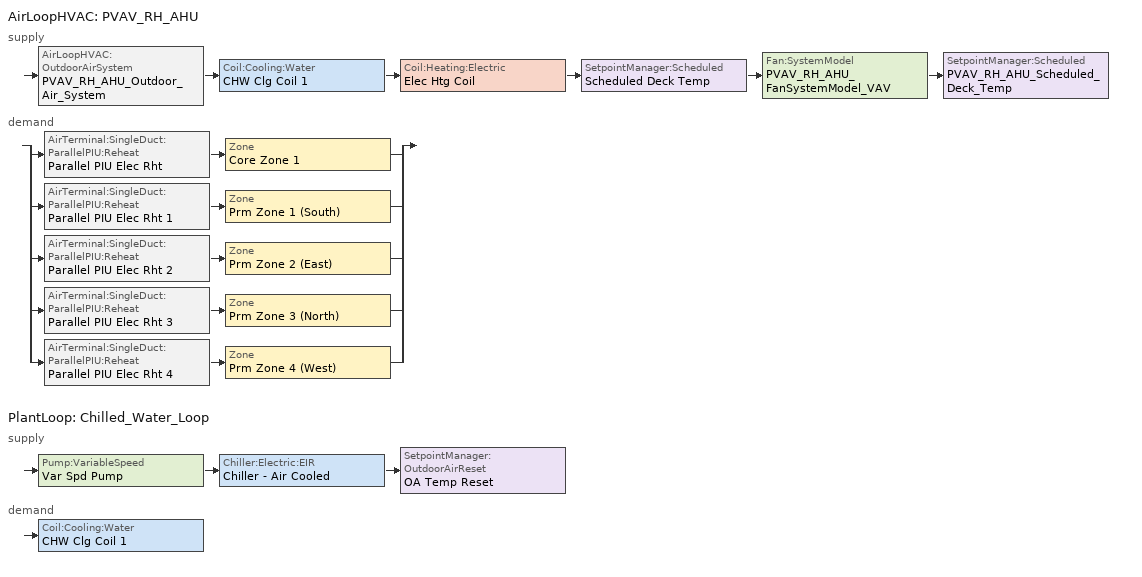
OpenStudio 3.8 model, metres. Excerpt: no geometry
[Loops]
AirLoopHVAC 'PVAV_RH_AHU'
 supply: AirLoopHVAC:OutdoorAirSystem 'PVAV_RH_AHU_Outdoor_Air_System' > Coil:Cooling:Water 'CHW Clg Coil 1' > Coil:Heating:Electric 'Elec Htg Coil' > SetpointManager:Scheduled 'Scheduled Deck Temp' > Fan:SystemModel 'PVAV_RH_AHU_FanSystemModel_VAV' > SetpointManager:Scheduled 'PVAV_RH_AHU_Scheduled_Deck_Temp'
 demand: split
  | AirTerminal:SingleDuct:ParallelPIU:Reheat 'Parallel PIU Elec Rht' > Zone 'Core Zone 1'
  | AirTerminal:SingleDuct:ParallelPIU:Reheat 'Parallel PIU Elec Rht 1' > Zone 'Prm Zone 1 (South)'
  | AirTerminal:SingleDuct:ParallelPIU:Reheat 'Parallel PIU Elec Rht 2' > Zone 'Prm Zone 2 (East)'
  | AirTerminal:SingleDuct:ParallelPIU:Reheat 'Parallel PIU Elec Rht 3' > Zone 'Prm Zone 3 (North)'
  | AirTerminal:SingleDuct:ParallelPIU:Reheat 'Parallel PIU Elec Rht 4' > Zone 'Prm Zone 4 (West)'
PlantLoop 'Chilled_Water_Loop'
 supply: Pump:VariableSpeed 'Var Spd Pump' > Chiller:Electric:EIR 'Chiller - Air Cooled' > SetpointManager:OutdoorAirReset 'OA Temp Reset'
 demand: Coil:Cooling:Water 'CHW Clg Coil 1'
[Sizing:Zone] Zone Cooling Design Supply Air Temperature Input Method=SupplyAirTemperature; Zone Cooling Design Supply Air Temperature {C}=12.8; Zone Heating Design Supply Air Temperature Input Method=SupplyAirTemperature; Zone Heating Design Supply Air Temperature {C}=32.2222; Zone Heating Design Supply Air Temperature Difference {deltaC}=11.11; Zone Cooling Design Supply Air Humidity Ratio {kg-H2O/kg-air}=0.0085; Zone Heating Design Supply Air Humidity Ratio {kg-H2O/kg-air}=0.008; Cooling Design Air Flow Method=DesignDay; Heating Design Air Flow Method=DesignDayWithLimit; Heating Maximum Air Flow per Zone Floor Area {m3/s-m2}=0; Heating Maximum Air Flow {m3/s}=0; Heating Maximum Air Flow Fraction=0.5; Account for Dedicated Outdoor Air System=No; Dedicated Outdoor Air Low Setpoint Temperature for Design {C}=autosize; Dedicated Outdoor Air High Setpoint Temperature for Design {C}=autosize; Zone Load Sizing Method=Sensible Load Only No Latent Load; Zone Latent Cooling Design Supply Air Humidity Ratio Input Method=HumidityRatioDifference; Zone Cooling Design Supply Air Humidity Ratio Difference {kgWater/kgDryAir}=0.005; Zone Latent Heating Design Supply Air Humidity Ratio Input Method=HumidityRatioDifference; Zone Humidification Design Supply Air Humidity Ratio Difference {kgWater/kgDryAir}=0.005; Design Zone Air Distribution Effectiveness in Cooling Mode=0.8; Design Zone Air Distribution Effectiveness in Heating Mode=0.8; Design Minimum Zone Ventilation Efficiency=0
Name | Zone Cooling Design Supply Air Temperature Difference {deltaC}
Prm Zone 4 (West); Prm Zone 1 (South); Prm Zone 2 (East); Prm Zone 3 (North) | 11.1111
Core Zone 1 | 8.33333
[Zone equipment]
Prm Zone 4 (West): Parallel PIU Elec Rht 4
Core Zone 1: Parallel PIU Elec Rht
Prm Zone 1 (South): Parallel PIU Elec Rht 1
Prm Zone 2 (East): Parallel PIU Elec Rht 2
Prm Zone 3 (North): Parallel PIU Elec Rht 3
[Fan:SystemModel]
PVAV_RH_AHU_FanSystemModel_VAV: Availability Schedule=Always On Discrete hvac_library; Design Maximum Air Flow Rate {m3/s}=4.71947; Speed Control Method=Continuous; Electric Power Minimum Flow Rate Fraction=0; Design Pressure Rise {Pa}=1017.592; Motor Efficiency=0.93; Motor In Air Stream Fraction=1; Design Electric Power Consumption {W}=10000; Design Power Sizing Method=TotalEfficiencyAndPressure; Electric Power Per Unit Flow Rate {W/(m3/s)}=840; Electric Power Per Unit Flow Rate Per Unit Pressure {W-s/m3-Pa}=1.66667; Fan Total Efficiency=0.6045; Electric Power Function of Flow Fraction Curve=VAV Fan Curve; Motor Loss Radiative Fraction=0
[AirLoopHVAC]
PVAV_RH_AHU: Availability Schedule=Perimeter_bot_ZN_2 OA Schedule; Design Supply Air Flow Rate {m3/s}=4.71947; Design Return Air Flow Fraction of Supply Air Flow=1
[Sizing:System]
PVAV_RH_AHU: Type of Load to Size On=Sensible; Design Outdoor Air Flow Rate {m3/s}=Autosize; Central Heating Maximum System Air Flow Ratio=1; Preheat Design Temperature {C}=7; Preheat Design Humidity Ratio {kg-H2O/kg-Air}=0.008; Precool Design Temperature {C}=12.8; Precool Design Humidity Ratio {kg-H2O/kg-Air}=0.008; Central Cooling Design Supply Air Temperature {C}=12.8; Central Heating Design Supply Air Temperature {C}=40; Sizing Option=Coincident; 100% Outdoor Air in Cooling=No; 100% Outdoor Air in Heating=No; Central Cooling Design Supply Air Humidity Ratio {kg-H2O/kg-Air}=0.0085; Central Heating Design Supply Air Humidity Ratio {kg-H2O/kg-Air}=0.008; Cooling Design Air Flow Method=DesignDay; Cooling Design Air Flow Rate {m3/s}=0; Heating Design Air Flow Method=DesignDay; Heating Design Air Flow Rate {m3/s}=0; System Outdoor Air Method=Standard62.1VentilationRateProcedure; Zone Maximum Outdoor Air Fraction=1; Cooling Supply Air Flow Rate Per Floor Area {m3/s-m2}=0.00996765; Cooling Fraction of Autosized Cooling Supply Air Flow Rate=1; Cooling Supply Air Flow Rate Per Unit Cooling Capacity {m3/s-W}=3.94755e-05; Heating Supply Air Flow Rate Per Floor Area {m3/s-m2}=0.00996765; Heating Fraction of Autosized Heating Supply Air Flow Rate=1; Heating Fraction of Autosized Cooling Supply Air Flow Rate=1; Heating Supply Air Flow Rate Per Unit Heating Capacity {m3/s-W}=3.15882e-05; Cooling Design Capacity Method=CoolingDesignCapacity; Cooling Design Capacity {W}=autosize; Cooling Design Capacity Per Floor Area {W/m2}=234.7; Fraction of Autosized Cooling Design Capacity=1; Heating Design Capacity Method=HeatingDesignCapacity; Heating Design Capacity {W}=autosize; Heating Design Capacity Per Floor Area {W/m2}=157; Fraction of Autosized Heating Design Capacity=1; Central Cooling Capacity Control Method=OnOff; Occupant Diversity=Autosize
[AirLoopHVAC:OutdoorAirSystem]
PVAV_RH_AHU_Outdoor_Air_System: Controller=Controller Outdoor Air 5
[Controller:OutdoorAir]
Controller Outdoor Air 5: Minimum Outdoor Air Flow Rate {m3/s}=0.08; Maximum Outdoor Air Flow Rate {m3/s}=Autosize; Economizer Control Type=DifferentialDryBulb; Economizer Control Action Type=ModulateFlow; Economizer Maximum Limit Dry-Bulb Temperature {C}=28; Economizer Maximum Limit Enthalpy {J/kg}=64000; Economizer Minimum Limit Dry-Bulb Temperature {C}=-100; Lockout Type=NoLockout; Minimum Limit Type=FixedMinimum; Controller Mechanical Ventilation=Controller Mechanical Ventilation 5; High Humidity Control=No; Heat Recovery Bypass Control Type=BypassWhenWithinEconomizerLimits; Economizer Operation Staging=InterlockedWithMechanicalCooling
[Controller:MechanicalVentilation]
Controller Mechanical Ventilation 5: Availability Schedule=Always On Discrete; System Outdoor Air Method=Standard62.1VentilationRateProcedure
[SetpointManager:Scheduled] Control Variable=Temperature
Name | Schedule
PVAV_RH_AHU_Scheduled_Deck_Temp | SCHEDULED_Reheat_Temp
Scheduled Deck Temp | Preheat_Coil_LAT
[AirTerminal:SingleDuct:ParallelPIU:Reheat] Availability Schedule=Always On Discrete hvac_library; Maximum Primary Air Flow Rate {m3/s}=0.943895; Maximum Secondary Air Flow Rate {m3/s}=2.83168; Minimum Primary Air Flow Fraction=0.15; Fan On Flow Fraction=Autosize; Maximum Hot Water or Steam Flow Rate {m3/s}=Autosize; Minimum Hot Water or Steam Flow Rate {m3/s}=0; Convergence Tolerance=0.001
Name | Fan | Reheat Coil
Parallel PIU Elec Rht | Parallel PIU Elec Rht Fan | Parallel PIU Elec Rht Coil
Parallel PIU Elec Rht 1 | Parallel PIU Elec Rht Fan 1 | Parallel PIU Elec Rht Coil 1
Parallel PIU Elec Rht 2 | Parallel PIU Elec Rht Fan 2 | Parallel PIU Elec Rht Coil 2
Parallel PIU Elec Rht 3 | Parallel PIU Elec Rht Fan 3 | Parallel PIU Elec Rht Coil 3
Parallel PIU Elec Rht 4 | Parallel PIU Elec Rht Fan 4 | Parallel PIU Elec Rht Coil 4
[Coil:Heating:Electric] Availability Schedule=Always On Discrete hvac_library
Name | Nominal Capacity {W}
Parallel PIU Elec Rht Coil; Parallel PIU Elec Rht Coil 1; Parallel PIU Elec Rht Coil 2; Parallel PIU Elec Rht Coil 3; Parallel PIU Elec Rht Coil 4 | 8792
Elec Htg Coil | 150000
[Fan:ConstantVolume] Availability Schedule=Perimeter_Space_1_Occupant_Sch; Maximum Flow Rate {m3/s}=2.83168
Parallel PIU Elec Rht Fan; Parallel PIU Elec Rht Fan 1; Parallel PIU Elec Rht Fan 2; Parallel PIU Elec Rht Fan 3; Parallel PIU Elec Rht Fan 4
[PlantLoop]
Chilled_Water_Loop: Glycol Concentration=0; Minimum Loop Flow Rate {m3/s}=1.57725e-05; Plant Loop Volume {m3}=Autocalculate; Load Distribution Scheme=Optimal
[Sizing:Plant]
Chilled_Water_Loop: Loop Type=Cooling; Design Loop Exit Temperature {C}=6.66667; Loop Design Temperature Difference {deltaC}=6.66667; Sizing Option=NonCoincident; Zone Timesteps in Averaging Window=1; Coincident Sizing Factor Mode=None
[Chiller:Electric:EIR]
Chiller - Air Cooled: Reference Capacity {W}=87921.3; Reference COP {W/W}=4.1; Reference Chilled Water Flow Rate {m3/s}=Autosize; Cooling Capacity Function of Temperature Curve=OS:Curve:Biquadratic 3; Electric Input to Cooling Output Ratio Function of Temperature Curve=OS:Curve:Biquadratic 4; Electric Input to Cooling Output Ratio Function of Part Load Ratio Curve=OS:Curve:Quadratic 4; Minimum Part Load Ratio=0.2; Condenser Type=AirCooled; Design Heat Recovery Water Flow Rate {m3/s}=Autosize; Sizing Factor=1; Basin Heater Capacity {W/K}=0; Basin Heater Setpoint Temperature {C}=10; Condenser Heat Recovery Relative Capacity Fraction=1
[Pump:VariableSpeed]
Var Spd Pump: Rated Flow Rate {m3/s}=0.00378541; Rated Power Consumption {W}=1320; Skin Loss Radiative Fraction=0.5; Design Power Sizing Method=PowerPerFlowPerPressure; Design Electric Power per Unit Flow Rate {W/(m3/s)}=348707; Design Shaft Power per Unit Flow Rate per Unit Head {W-s/m3-Pa}=1.28205; Design Minimum Flow Rate Fraction=0
[SetpointManager:OutdoorAirReset]
OA Temp Reset: Control Variable=Temperature; Setpoint at Outdoor Low Temperature {C}=12.2222; Outdoor Low Temperature {C}=15.5556; Setpoint at Outdoor High Temperature {C}=6.66667; Outdoor High Temperature {C}=26.6667
[Coil:Cooling:Water]
CHW Clg Coil 1: Availability Schedule=Always On Discrete hvac_library; Design Water Flow Rate {m3/s}=0.00315451; Design Air Flow Rate {m3/s}=4.71947; Design Inlet Water Temperature {C}=6.66667; Design Inlet Air Temperature {C}=28.1389; Design Outlet Air Temperature {C}=12.7778; Design Inlet Air Humidity Ratio {kg-H2O/kg-air}=0.008616; Design Outlet Air Humidity Ratio {kg-H2O/kg-air}=0.00779705
[Controller:WaterCoil]
Controller Water Coil 2: Water Coil=CHW Clg Coil 1; Action=Reverse
[Schedule:Compact]
Perimeter_Space_1_Occupant_Sch: Through: 12/31, For: Weekdays, Until: 06:00, 0, Until: 07:00, 0.1, Until: 08:00, 0.2, Until: 10:00, 0.95, Until: 11:00, 0.975703, Until: 12:00, 0.95, Until: 13:00, 0.513528, Until: 14:00, 0.95, Until: 15:00, 0.975703, Until: 17:00, 0.95, Until: 18:00, 0.3, Until: 22:00, 0.1, Until: 23:00, 0.05, Until: 24:00, 0.05, For: Saturday, Until: 06:00, 0, Until: 07:00, 0.1, Until: 08:00, 0.1, Until: 10:00, 0.3, Until: 11:00, 0.308117, Until: 12:00, 0.3, Until: 13:00, 0.102706, Until: 14:00, 0.1, Until: 15:00, 0.102706, Until: 17:00, 0.1, Until: 18:00, 0.05, Until: 19:00, 0.05, Until: 24:00, 0, For: SummerDesignDay, Until: 06:00, 1e-9, Until: 22:00, 1, Until: 24:00, 0.05, For: WinterDesignDay, Until: 24:00, 0, For:Sunday Holidays AllOtherDays, Until: 06:00, 0, Until: 18:00, 0.05, Until: 24:00, 0
Perimeter_bot_ZN_2 OA Schedule: Through: 12/31, For: Weekdays SummerDesignDay, Until: 06:00, 0, Until: 22:00, 1, Until: 24:00, 0, For: Saturday WinterDesignDay, Until: 06:00, 0, Until: 18:00, 1, Until: 24:00, 0, For: AllOtherDays, Until: 24:00, 0
[Curve:Quadratic]
OS:Curve:Quadratic 4: Coefficient1 Constant=1.68531; Coefficient2 x=-0.999344; Coefficient3 x**2=0.314032; Minimum Value of x {BasedOnField A2}=0; Maximum Value of x {BasedOnField A2}=1.2
[Schedule:Constant] Value=1
Always On Discrete; Always On Discrete hvac_library
[Curve:Quartic]
VAV Fan Curve: Coefficient1 Constant=0.0407599; Coefficient2 x=0.088045; Coefficient3 x**2=-0.0729261; Coefficient4 x**3=0.94374; Coefficient5 x**4=0; Minimum Value of x=0; Maximum Value of x=1; Minimum Curve Output=0; Maximum Curve Output=1; Input Unit Type for X=Dimensionless; Output Unit Type=Dimensionless
[Curve:Biquadratic] Minimum Value of x {BasedOnField A2}=0; Maximum Value of x {BasedOnField A2}=20; Minimum Value of y {BasedOnField A3}=0; Maximum Value of y {BasedOnField A3}=50
Name | Coefficient1 Constant | Coefficient2 x | Coefficient3 x**2 | Coefficient4 y | Coefficient5 y**2 | Coefficient6 x*y
OS:Curve:Biquadratic 3 | 1.04338 | 0.0407077 | 0.0004506 | -0.0041514 | -8.86e-05 | -0.0003467
OS:Curve:Biquadratic 4 | 0.596191 | -0.0099496 | 0.0007888 | 0.0004506 | 0.0004875 | -0.0007623
[Schedule:Ruleset]
Name | Default Day Schedule | Summer Design Day Schedule | Winter Design Day Schedule
Preheat_Coil_LAT | Deck Temperature Default 3 | Deck Temperature Summer Design Day 3 | Deck Temperature Winter Design Day 3
SCHEDULED_Reheat_Temp | Deck Temperature Default 5 | Deck Temperature Summer Design Day 5 | Deck Temperature Winter Design Day 5
[Schedule:Day]
Deck Temperature Default 3: No, 24, 0, 10
Deck Temperature Summer Design Day 3; Deck Temperature Winter Design Day 3: No, 24, 0, 12.8
Deck Temperature Default 5: No, 5, 0, 18.3333, 17, 0, 12.8675, 24, 0, 18.3333
Deck Temperature Summer Design Day 5: No, 5, 0, 18.3333, 17, 0, 12.7779, 24, 0, 18.3333
Deck Temperature Winter Design Day 5: No, 5, 0, 18.3333, 17, 0, 12.8, 24, 0, 18.3333
